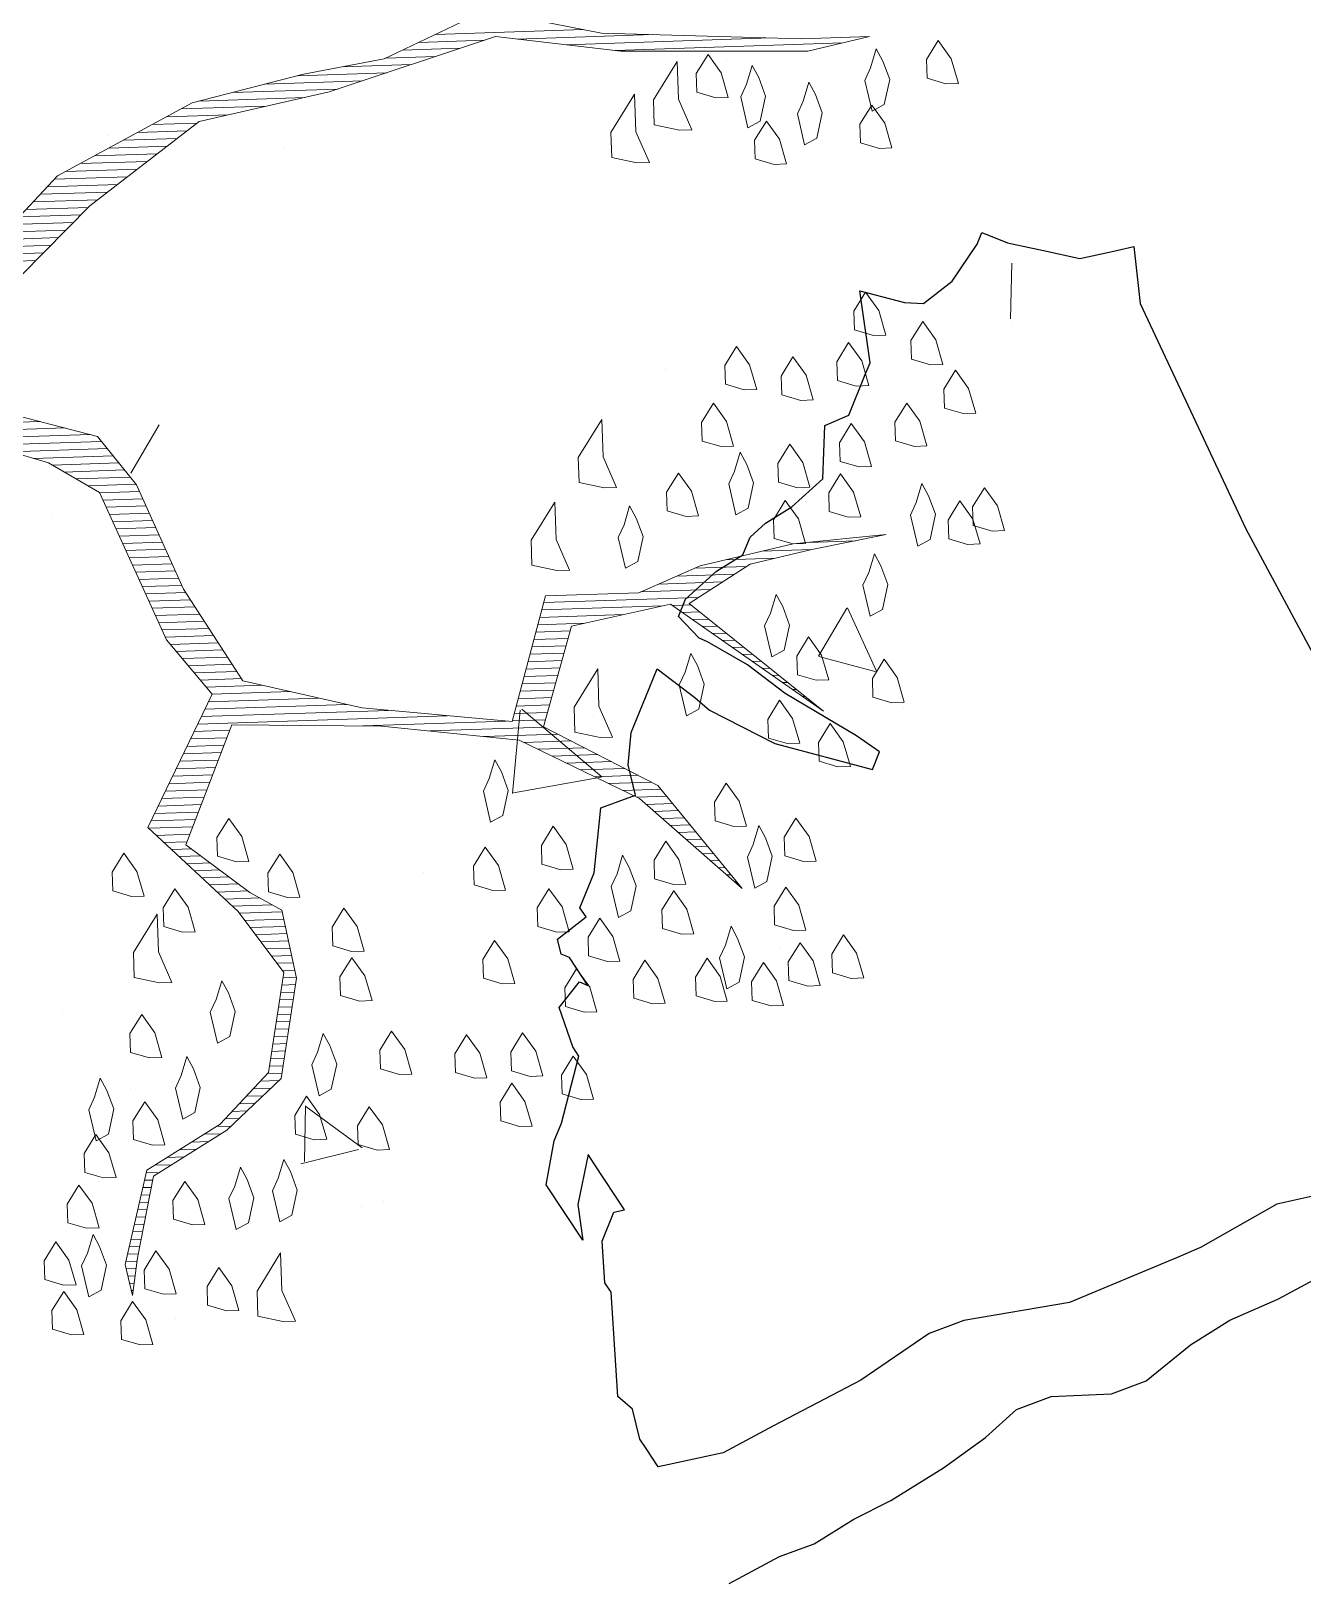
# Model space of a CAD drawing. Header units: millimetres. Extents: x 111 to 1506, y 14 to 566.
# Drawn here: x 241.748 to 242.956, y 190.313 to 191.787 of the extents above; entities that cross this region are included whole.
import ezdxf

# ---------------------------------------------------------------- set-up
doc = ezdxf.new("R2010")
doc.units = ezdxf.units.MM
doc.layers.add('ARBOLES', color=78, linetype='Continuous', lineweight=5)
doc.layers.add('G', color=254, linetype='Continuous', lineweight=5)
doc.layers.add('fer', color=8, linetype='Continuous')

# ---------------------------------------------------------------- blocks, each defined once
blk = doc.blocks.new('*X16')
at = {"color": 0}
for p, q in [((18.4896, 16.95), (18.6918, 16.95)), ((18.4439, 16.93), (18.523, 16.93)), ((18.4668, 16.94), (18.5567, 16.94)), ((18.6009, 16.94), (18.7864, 16.94)), ((18.6675, 16.93), (18.9464, 16.93)), ((18.3608, 16.91), (18.4555, 16.91)), ((18.4211, 16.92), (18.4892, 16.92)), ((18.7342, 16.92), (19.0449, 16.92)), ((18.2545, 16.89), (18.388, 16.89)), ((18.2995, 16.9), (18.4217, 16.9)), ((18.1645, 16.87), (18.3086, 16.87)), ((18.2095, 16.88), (18.3542, 16.88)), ((18.1192, 16.85), (18.2036, 16.85)), ((18.1392, 16.86), (18.2561, 16.86)), ((18.0792, 16.83), (18.1463, 16.83)), ((18.0992, 16.84), (18.1601, 16.84)), ((18.0392, 16.81), (18.1186, 16.81)), ((18.0592, 16.82), (18.1324, 16.82)), ((17.9792, 16.78), (18.0771, 16.78)), ((17.9992, 16.79), (18.0909, 16.79)), ((18.0192, 16.8), (18.1047, 16.8)), ((17.9535, 16.76), (18.0494, 16.76)), ((17.9635, 16.77), (18.0632, 16.77)), ((17.9335, 16.74), (18.0217, 16.74)), ((17.9435, 16.75), (18.0355, 16.75)), ((17.9135, 16.72), (17.9979, 16.72)), ((17.9235, 16.73), (18.0084, 16.73)), ((17.8935, 16.7), (17.9768, 16.7)), ((17.9035, 16.71), (17.9873, 16.71)), ((17.8735, 16.68), (17.9556, 16.68)), ((17.8835, 16.69), (17.9662, 16.69)), ((17.8535, 16.66), (17.9345, 16.66)), ((17.8635, 16.67), (17.9451, 16.67)), ((17.6839, 16.44), (17.9326, 16.44)), ((17.6822, 16.43), (17.9666, 16.43)), ((17.8145, 16.42), (18.0006, 16.42)), ((17.8617, 16.41), (18.0157, 16.41)), ((17.8916, 16.4), (18.0232, 16.4)), ((17.9216, 16.39), (18.0307, 16.39)), ((17.9473, 16.38), (18.0382, 16.38)), ((17.9633, 16.37), (18.0457, 16.37)), ((17.9793, 16.36), (18.0532, 16.36)), ((17.9953, 16.35), (18.0607, 16.35)), ((18.0106, 16.34), (18.0651, 16.34)), ((18.0147, 16.33), (18.0692, 16.33)), ((18.0189, 16.32), (18.0733, 16.32)), ((18.0231, 16.31), (18.0774, 16.31)), ((18.0272, 16.3), (18.0816, 16.3)), ((18.0314, 16.29), (18.0857, 16.29)), ((18.0356, 16.28), (18.0898, 16.28)), ((18.0397, 16.27), (18.0939, 16.27)), ((18.0439, 16.26), (18.098, 16.26)), ((18.0481, 16.25), (18.1021, 16.25)), ((18.0522, 16.24), (18.1063, 16.24)), ((18.0564, 16.23), (18.1104, 16.23)), ((18.9115, 16.23), (18.9795, 16.23)), ((18.9759, 16.24), (19.0395, 16.24)), ((18.0606, 16.22), (18.1145, 16.22)), ((18.0647, 16.21), (18.1186, 16.21)), ((18.8191, 16.21), (18.8896, 16.21)), ((18.8615, 16.22), (18.9295, 16.22)), ((18.0689, 16.2), (18.1236, 16.2)), ((18.0731, 16.19), (18.1296, 16.19)), ((18.7691, 16.19), (18.8563, 16.19)), ((18.7941, 16.2), (18.873, 16.2)), ((18.0772, 16.18), (18.1356, 16.18)), ((18.0814, 16.17), (18.1416, 16.17)), ((18.6114, 16.17), (18.823, 16.17)), ((18.7441, 16.18), (18.8396, 16.18)), ((18.0856, 16.16), (18.1476, 16.16)), ((18.0897, 16.15), (18.1536, 16.15)), ((18.6054, 16.15), (18.7201, 16.15)), ((18.6084, 16.16), (18.7734, 16.16)), ((18.7869, 16.16), (18.812, 16.16)), ((18.8002, 16.15), (18.8237, 16.15)), ((18.0939, 16.14), (18.1596, 16.14)), ((18.1004, 16.13), (18.1656, 16.13)), ((18.5994, 16.13), (18.6461, 16.13)), ((18.6024, 16.14), (18.6667, 16.14)), ((18.8135, 16.14), (18.8354, 16.14)), ((18.8269, 16.13), (18.847, 16.13)), ((18.1082, 16.12), (18.1716, 16.12)), ((18.116, 16.11), (18.1776, 16.11)), ((18.5934, 16.11), (18.6398, 16.11)), ((18.5964, 16.12), (18.6429, 16.12)), ((18.8402, 16.12), (18.8587, 16.12)), ((18.8535, 16.11), (18.8704, 16.11)), ((18.1237, 16.1), (18.1836, 16.1)), ((18.1315, 16.09), (18.1896, 16.09)), ((18.1393, 16.08), (18.1956, 16.08)), ((18.5844, 16.08), (18.6304, 16.08)), ((18.5874, 16.09), (18.6336, 16.09)), ((18.5904, 16.1), (18.6367, 16.1)), ((18.8669, 16.1), (18.882, 16.1)), ((18.8802, 16.09), (18.8937, 16.09)), ((18.8935, 16.08), (18.9054, 16.08)), ((18.1471, 16.07), (18.2239, 16.07)), ((18.1549, 16.06), (18.2619, 16.06)), ((18.5784, 16.06), (18.6242, 16.06)), ((18.5814, 16.07), (18.6273, 16.07)), ((18.9069, 16.07), (18.917, 16.07)), ((18.9202, 16.06), (18.9287, 16.06)), ((18.1444, 16.04), (18.3379, 16.04)), ((18.1497, 16.05), (18.2999, 16.05)), ((18.5724, 16.04), (18.6179, 16.04)), ((18.5754, 16.05), (18.6211, 16.05)), ((18.9335, 16.05), (18.9404, 16.05)), ((18.9469, 16.04), (18.952, 16.04)), ((18.1339, 16.02), (18.4746, 16.02)), ((18.1392, 16.03), (18.3946, 16.03)), ((18.5664, 16.02), (18.6117, 16.02)), ((18.5694, 16.03), (18.6148, 16.03)), ((18.9602, 16.03), (18.9637, 16.03)), ((18.9735, 16.02), (18.9754, 16.02)), ((18.1235, 16), (18.173, 16)), ((18.1287, 16.01), (18.1773, 16.01)), ((18.3591, 16.01), (18.5546, 16.01)), ((18.4501, 16), (18.6064, 16)), ((18.5634, 16.01), (18.6086, 16.01)), ((18.9869, 16.01), (18.987, 16.01)), ((18.113, 15.98), (18.1646, 15.98)), ((18.1182, 15.99), (18.1688, 15.99)), ((18.5234, 15.99), (18.6244, 15.99)), ((18.5781, 15.98), (18.6424, 15.98)), ((18.1025, 15.96), (18.1562, 15.96)), ((18.1077, 15.97), (18.1604, 15.97)), ((18.5971, 15.97), (18.6604, 15.97)), ((18.6161, 15.96), (18.6784, 15.96)), ((18.092, 15.94), (18.1478, 15.94)), ((18.0973, 15.95), (18.152, 15.95)), ((18.6351, 15.95), (18.6964, 15.95)), ((18.6541, 15.94), (18.7144, 15.94)), ((18.0816, 15.92), (18.1394, 15.92)), ((18.0868, 15.93), (18.1436, 15.93)), ((18.6731, 15.93), (18.7324, 15.93)), ((18.6921, 15.92), (18.7504, 15.92)), ((18.0658, 15.89), (18.1267, 15.89)), ((18.0711, 15.9), (18.1309, 15.9)), ((18.0763, 15.91), (18.1351, 15.91)), ((18.7111, 15.91), (18.7628, 15.91)), ((18.7301, 15.9), (18.7704, 15.9)), ((18.7421, 15.89), (18.7781, 15.89)), ((18.0627, 15.88), (18.1225, 15.88)), ((18.0727, 15.87), (18.1183, 15.87)), ((18.7528, 15.88), (18.7857, 15.88)), ((18.7634, 15.87), (18.7934, 15.87)), ((18.0827, 15.86), (18.1141, 15.86)), ((18.0927, 15.85), (18.1197, 15.85)), ((18.7741, 15.86), (18.801, 15.86)), ((18.7848, 15.85), (18.8087, 15.85)), ((18.1027, 15.84), (18.1322, 15.84)), ((18.1127, 15.83), (18.1447, 15.83)), ((18.7954, 15.84), (18.8163, 15.84)), ((18.8061, 15.83), (18.824, 15.83)), ((18.1227, 15.82), (18.1572, 15.82)), ((18.1327, 15.81), (18.1697, 15.81)), ((18.8168, 15.82), (18.8316, 15.82)), ((18.8274, 15.81), (18.8393, 15.81)), ((18.1427, 15.8), (18.1822, 15.8)), ((18.1527, 15.79), (18.1947, 15.79)), ((18.8381, 15.8), (18.8469, 15.8)), ((18.8488, 15.79), (18.8545, 15.79)), ((18.1627, 15.78), (18.2105, 15.78)), ((18.1727, 15.77), (18.2271, 15.77)), ((18.8594, 15.78), (18.8622, 15.78)), ((18.182, 15.76), (18.2403, 15.76)), ((18.189, 15.75), (18.2422, 15.75)), ((18.196, 15.74), (18.244, 15.74)), ((18.203, 15.73), (18.2458, 15.73)), ((18.21, 15.72), (18.2476, 15.72)), ((18.217, 15.71), (18.2494, 15.71)), ((18.224, 15.7), (18.2512, 15.7)), ((18.231, 15.69), (18.2531, 15.69)), ((18.238, 15.68), (18.2549, 15.68)), ((18.2367, 15.66), (18.2553, 15.66)), ((18.2385, 15.67), (18.2567, 15.67)), ((18.2329, 15.64), (18.2515, 15.64)), ((18.2348, 15.65), (18.2534, 15.65)), ((18.2292, 15.62), (18.2478, 15.62)), ((18.231, 15.63), (18.2497, 15.63)), ((18.2254, 15.6), (18.244, 15.6)), ((18.2273, 15.61), (18.2459, 15.61)), ((18.2217, 15.58), (18.2403, 15.58)), ((18.2235, 15.59), (18.2422, 15.59)), ((18.2179, 15.56), (18.2365, 15.56)), ((18.2198, 15.57), (18.2384, 15.57)), ((18.2032, 15.53), (18.2284, 15.53)), ((18.2132, 15.54), (18.2328, 15.54)), ((18.216, 15.55), (18.2347, 15.55)), ((18.1832, 15.51), (18.2059, 15.51)), ((18.1932, 15.52), (18.2171, 15.52)), ((18.1632, 15.49), (18.1834, 15.49)), ((18.1732, 15.5), (18.1946, 15.5)), ((18.1409, 15.47), (18.1609, 15.47)), ((18.1532, 15.48), (18.1721, 15.48)), ((18.1066, 15.45), (18.1297, 15.45)), ((18.1238, 15.46), (18.1468, 15.46)), ((18.0723, 15.43), (18.0954, 15.43)), ((18.0895, 15.44), (18.1126, 15.44)), ((18.0433, 15.41), (18.0611, 15.41)), ((18.0552, 15.42), (18.0783, 15.42)), ((18.038, 15.39), (18.0493, 15.39)), ((18.0407, 15.4), (18.0516, 15.4)), ((18.03, 15.36), (18.0424, 15.36)), ((18.0327, 15.37), (18.0447, 15.37)), ((18.0353, 15.38), (18.047, 15.38)), ((18.0247, 15.34), (18.0378, 15.34)), ((18.0273, 15.35), (18.0401, 15.35)), ((18.0193, 15.32), (18.0332, 15.32)), ((18.022, 15.33), (18.0355, 15.33)), ((18.014, 15.3), (18.0286, 15.3)), ((18.0167, 15.31), (18.0309, 15.31)), ((18.0113, 15.29), (18.0265, 15.29)), ((18.0115, 15.28), (18.0249, 15.28)), ((18.0135, 15.27), (18.0232, 15.27)), ((18.0155, 15.26), (18.0215, 15.26)), ((18.0175, 15.25), (18.0199, 15.25))]:
    blk.add_line(p, q, dxfattribs=at)
blk = doc.blocks.new('E1E')
at = {"layer": 'ARBOLES', "ltscale": 0.2}
for p, q in [((94.9941, 59.1844), (94.9941, 59.1844)), ((95.1485, 59.1133), (95.1485, 59.1133)), ((94.8455, 58.9854), (94.8455, 58.9854)), ((94.8241, 58.9714), (94.8241, 58.9714)), ((94.928, 58.9668), (94.8733, 58.9268)), ((94.948, 58.9033), (94.9254, 58.9629)), ((95.1411, 58.9598), (95.1411, 58.9598)), ((94.9473, 58.9039), (94.8701, 58.9236)), ((95.2463, 58.9074), (95.2463, 58.9074)), ((94.6676, 58.8635), (94.6676, 58.8635)), ((94.9236, 58.6057), (94.9236, 58.6057)), ((94.5138, 58.5333), (94.5138, 58.5333)), ((95.1355, 58.5085), (95.1355, 58.5085)), ((94.8624, 58.4826), (94.7765, 58.4282)), ((94.8909, 58.3921), (94.8631, 58.4837)), ((95.013, 58.4632), (95.013, 58.4632)), ((95.2104, 58.4729), (95.2104, 58.4729)), ((94.6865, 58.4581), (94.6865, 58.4581)), ((94.8895, 58.3905), (94.7758, 58.4277)), ((95.4709, 58.3857), (95.4709, 58.3857)), ((94.811, 58.3666), (94.811, 58.3666)), ((94.8922, 58.3418), (94.8922, 58.3418)), ((95.3957, 58.2452), (95.4049, 58.3083)), ((94.4865, 58.2246), (94.4865, 58.2246)), ((94.5882, 58.1432), (94.5302, 58.1979)), ((94.5977, 58.207), (94.5304, 58.1986)), ((94.5888, 58.1437), (94.598, 58.2068)), ((94.7363, 58.1935), (94.7363, 58.1935)), ((94.5867, 58.1273), (94.5867, 58.1273)), ((94.8833, 57.9689), (94.8833, 57.9689)), ((95.5753, 57.9605), (95.5753, 57.9605)), ((95.3825, 57.8989), (95.3825, 57.8989)), ((95.1169, 57.82), (95.1169, 57.82)), ((94.5376, 57.7708), (94.5376, 57.7708)), ((94.7808, 57.7703), (94.7808, 57.7703)), ((94.5622, 57.7074), (94.5397, 57.767)), ((94.9516, 57.6149), (94.9516, 57.6149))]:
    blk.add_line(p, q, dxfattribs=at)
for points in [[(95.5861, 58.3417), (95.4965, 58.333), (95.43, 58.3423), (95.2954, 58.4695), (95.2238, 58.5077), (95.2346, 58.6762), (95.103, 58.7267), (95.0285, 58.7715), (95.0017, 58.8842), (95.0305, 58.9594), (95.0883, 59.0397), (95.0709, 59.1488), (95.0499, 59.1785), (95.0608, 59.1365), (95.0789, 59.0433), (95.0211, 58.963), (94.9858, 58.8849), (95.0126, 58.7722), (95.0574, 58.7064), (95.0987, 58.7014), (95.1869, 58.6783), (95.1899, 58.5316), (95.0309, 58.4686), (94.8791, 58.4244), (94.7266, 58.4344), (94.579, 58.4856), (94.7128, 58.4127), (94.8589, 58.3998), (94.8727, 58.2812), (94.7773, 58.2154), (94.5691, 58.2629), (94.7578, 58.2067), (94.7101, 58.1387), (94.6509, 58.0967), (94.5786, 58.049), (94.6733, 58.0989), (94.7622, 58.1619), (94.8156, 58.2168), (94.9132, 58.2603), (94.8943, 58.4077), (95.0591, 58.4577), (95.1971, 58.4802), (95.2991, 58.4087), (95.3939, 58.3185), (95.4561, 58.2838), (95.5811, 58.3005)], [(95.6347, 58.2152), (95.5632, 58.0431), (95.4838, 57.9065), (95.3588, 57.8196), (95.2064, 57.6894), (95.0676, 57.651), (94.8696, 57.5706), (94.8103, 57.5286), (94.8819, 57.5605), (95.0958, 57.6402), (95.189, 57.6583)], [(95.231, 57.6692), (95.3147, 57.761), (95.3935, 57.8117), (95.499, 57.8898), (95.6102, 58.0251), (95.6715, 58.1849)]]:
    blk.add_lwpolyline(points, dxfattribs=at)
for points in [[(95.0975, 59.2464), (95.1199, 59.2486), (95.1286, 59.2291), (95.1243, 59.2038), (95.1026, 59.2175), (95.0845, 59.2407)], [(95.0202, 59.2276), (95.0426, 59.2298), (95.0513, 59.2103), (95.047, 59.185), (95.0253, 59.1987), (95.0072, 59.2218)], [(95.1157, 59.1532), (95.1164, 59.1691), (95.0954, 59.1987), (95.0853, 59.1864), (95.0904, 59.1575), (95.1056, 59.1409), (95.1179, 59.1308)], [(95.1272, 59.1973), (95.1496, 59.1995), (95.1583, 59.18), (95.154, 59.1547), (95.1323, 59.1684), (95.1142, 59.1915)], [(94.9436, 59.1545), (94.966, 59.1567), (94.9747, 59.1372), (94.9704, 59.1119), (94.9487, 59.1256), (94.9306, 59.1487)], [(95.0174, 59.164), (95.0398, 59.1662), (95.0485, 59.1467), (95.0441, 59.1213), (95.0224, 59.1351), (95.0044, 59.1582)], [(94.8793, 59.1415), (94.9082, 59.1466), (94.9198, 59.1205), (94.9112, 59.0699), (94.8938, 59.109), (94.8663, 59.1357)], [(95.1273, 59.1272), (95.1497, 59.1294), (95.1584, 59.1099), (95.154, 59.0846), (95.1323, 59.0983), (95.1143, 59.1214)], [(94.9885, 59.0187), (94.9893, 59.0346), (94.9683, 59.0642), (94.9582, 59.0519), (94.9632, 59.023), (94.9784, 59.0064), (94.9907, 58.9963)], [(95.0167, 59.078), (95.0391, 59.0801), (95.0478, 59.0606), (95.0435, 59.0353), (95.0218, 59.049), (95.0037, 59.0722)], [(95.1309, 59.0665), (95.1533, 59.0687), (95.162, 59.0491), (95.1577, 59.0238), (95.136, 59.0376), (95.1179, 59.0607)], [(94.9459, 58.9919), (94.9466, 59.0078), (94.9256, 59.0374), (94.9155, 59.0251), (94.9206, 58.9962), (94.9358, 58.9796), (94.9481, 58.9695)], [(95.1751, 58.9848), (95.1758, 59.0007), (95.1548, 59.0303), (95.1447, 59.018), (95.1498, 58.9891), (95.165, 58.9725), (95.1773, 58.9624)], [(95.0934, 59.0108), (95.1158, 59.013), (95.1245, 58.9935), (95.1201, 58.9681), (95.0985, 58.9819), (95.0804, 59.005)], [(95.0927, 58.9248), (95.0934, 58.9407), (95.0724, 58.9703), (95.0623, 58.958), (95.0674, 58.9291), (95.0826, 58.9125), (95.0949, 58.9023)], [(94.8534, 58.9195), (94.8758, 58.9217), (94.8845, 58.9022), (94.8802, 58.8769), (94.8585, 58.8906), (94.8404, 58.9137)], [(94.9243, 58.9355), (94.9467, 58.9377), (94.9554, 58.9182), (94.951, 58.8928), (94.9294, 58.9066), (94.9113, 58.9297)], [(95.1339, 58.9197), (95.1563, 58.9219), (95.165, 58.9024), (95.1607, 58.8771), (95.139, 58.8908), (95.1209, 58.9139)], [(94.9583, 58.8415), (94.959, 58.8574), (94.938, 58.8871), (94.9279, 58.8748), (94.933, 58.8458), (94.9482, 58.8292), (94.9605, 58.8191)], [(95.0884, 58.8293), (95.0892, 58.8452), (95.0682, 58.8749), (95.0581, 58.8626), (95.0631, 58.8336), (95.0783, 58.817), (95.0906, 58.8069)], [(94.7125, 58.8334), (94.7349, 58.8356), (94.7436, 58.8161), (94.7393, 58.7908), (94.7176, 58.8045), (94.6995, 58.8276)], [(95.1557, 58.8359), (95.1846, 58.841), (95.1962, 58.8149), (95.1875, 58.7643), (95.1701, 58.8034), (95.1427, 58.8301)], [(94.8622, 58.8299), (94.8846, 58.8321), (94.8933, 58.8126), (94.889, 58.7873), (94.8673, 58.801), (94.8492, 58.8241)], [(94.7812, 58.8016), (94.8036, 58.8038), (94.8123, 58.7843), (94.808, 58.759), (94.7863, 58.7727), (94.7682, 58.7959)], [(94.6591, 58.7784), (94.6815, 58.7806), (94.6902, 58.7611), (94.6859, 58.7358), (94.6642, 58.7495), (94.6461, 58.7726)], [(94.7227, 58.7756), (94.7451, 58.7778), (94.7538, 58.7583), (94.7495, 58.7329), (94.7278, 58.7467), (94.7097, 58.7698)], [(94.936, 58.7692), (94.9584, 58.7714), (94.9671, 58.7519), (94.9627, 58.7266), (94.941, 58.7403), (94.9229, 58.7634)], [(95.1528, 58.7723), (95.1752, 58.7744), (95.1839, 58.7549), (95.1796, 58.7296), (95.1579, 58.7434), (95.1398, 58.7665)], [(95.2222, 58.7564), (95.2446, 58.7586), (95.2533, 58.7391), (95.249, 58.7138), (95.2273, 58.7275), (95.2092, 58.7506)], [(94.9656, 58.7201), (94.988, 58.7223), (94.9967, 58.7028), (94.9924, 58.6775), (94.9707, 58.6912), (94.9526, 58.7143)], [(94.7922, 58.6896), (94.8146, 58.6918), (94.8233, 58.6723), (94.8189, 58.647), (94.7972, 58.6607), (94.7791, 58.6838)], [(95.0567, 58.6905), (95.0791, 58.6927), (95.0878, 58.6732), (95.0835, 58.6479), (95.0618, 58.6616), (95.0437, 58.6847)], [(94.6931, 58.6845), (94.7155, 58.6867), (94.7242, 58.6671), (94.7199, 58.6418), (94.6982, 58.6556), (94.6801, 58.6787)], [(95.1261, 58.6747), (95.1485, 58.6768), (95.1572, 58.6573), (95.1529, 58.632), (95.1312, 58.6457), (95.1131, 58.6689)], [(94.6245, 58.6461), (94.6469, 58.6483), (94.6556, 58.6288), (94.6513, 58.6035), (94.6296, 58.6172), (94.6115, 58.6403)], [(94.6903, 58.6209), (94.7127, 58.623), (94.7214, 58.6035), (94.7171, 58.5782), (94.6954, 58.5919), (94.6773, 58.6151)], [(94.5594, 58.6172), (94.5818, 58.6193), (94.5905, 58.5998), (94.5862, 58.5745), (94.5645, 58.5882), (94.5464, 58.6114)], [(94.7568, 58.6115), (94.7792, 58.6137), (94.7879, 58.5942), (94.7836, 58.5689), (94.7619, 58.5826), (94.7438, 58.6057)], [(94.498, 58.5976), (94.5204, 58.5998), (94.5291, 58.5803), (94.5248, 58.555), (94.5031, 58.5687), (94.485, 58.5918)], [(94.5725, 58.5528), (94.5732, 58.5687), (94.5522, 58.5984), (94.5421, 58.5861), (94.5472, 58.5571), (94.5624, 58.5405), (94.5747, 58.5304)], [(94.8421, 58.5949), (94.8645, 58.5971), (94.8732, 58.5776), (94.8689, 58.5523), (94.8472, 58.566), (94.8291, 58.5891)], [(94.7178, 58.524), (94.7185, 58.5399), (94.6975, 58.5695), (94.6874, 58.5572), (94.6925, 58.5283), (94.7077, 58.5117), (94.72, 58.5016)], [(94.4677, 58.5607), (94.4901, 58.5629), (94.4988, 58.5434), (94.4944, 58.5181), (94.4728, 58.5318), (94.4547, 58.5549)], [(94.6238, 58.5601), (94.6462, 58.5623), (94.6549, 58.5428), (94.6506, 58.5175), (94.6289, 58.5312), (94.6108, 58.5543)], [(94.425, 58.5339), (94.4474, 58.5361), (94.4561, 58.5166), (94.4518, 58.4913), (94.4301, 58.505), (94.412, 58.5281)], [(94.7792, 58.5436), (94.8017, 58.5458), (94.8103, 58.5262), (94.806, 58.5009), (94.7843, 58.5147), (94.7662, 58.5378)], [(94.8942, 58.4779), (94.8949, 58.4938), (94.874, 58.5234), (94.8638, 58.5111), (94.8689, 58.4822), (94.8841, 58.4656), (94.8964, 58.4555)], [(94.5067, 58.508), (94.5292, 58.5101), (94.5378, 58.4906), (94.5335, 58.4653), (94.5118, 58.479), (94.4937, 58.5022)], [(94.6535, 58.511), (94.6759, 58.5131), (94.6846, 58.4936), (94.6803, 58.4683), (94.6586, 58.482), (94.6405, 58.5052)], [(94.5863, 58.4343), (94.587, 58.4502), (94.566, 58.4798), (94.5559, 58.4675), (94.561, 58.4386), (94.5762, 58.422), (94.5885, 58.4119)], [(94.5256, 58.4306), (94.548, 58.4328), (94.5567, 58.4133), (94.5524, 58.388), (94.5307, 58.4017), (94.5126, 58.4248)], [(94.6145, 58.4235), (94.6369, 58.4256), (94.6456, 58.4061), (94.6413, 58.3808), (94.6196, 58.3945), (94.6015, 58.4177)], [(94.7945, 58.3867), (94.8235, 58.3918), (94.835, 58.3658), (94.8264, 58.3152), (94.809, 58.3542), (94.7815, 58.3809)], [(94.7324, 58.2811), (94.7332, 58.297), (94.7122, 58.3267), (94.7021, 58.3144), (94.7071, 58.2854), (94.7223, 58.2688), (94.7346, 58.2587)], [(94.53, 58.3157), (94.5524, 58.3179), (94.5611, 58.2984), (94.5568, 58.2731), (94.5351, 58.2868), (94.517, 58.3099)], [(94.5936, 58.3128), (94.616, 58.315), (94.6247, 58.2955), (94.6204, 58.2702), (94.5987, 58.2839), (94.5806, 58.307)], [(94.5901, 58.2333), (94.6125, 58.2355), (94.6212, 58.216), (94.6168, 58.1907), (94.5952, 58.2044), (94.5771, 58.2275)], [(94.9118, 58.2285), (94.9407, 58.2336), (94.9523, 58.2075), (94.9436, 58.1569), (94.9262, 58.196), (94.8988, 58.2227)], [(94.5004, 58.2246), (94.5228, 58.2268), (94.5315, 58.2072), (94.5272, 58.1819), (94.5055, 58.1957), (94.4874, 58.2188)], [(94.6675, 58.182), (94.6682, 58.1979), (94.6472, 58.2276), (94.6371, 58.2153), (94.6422, 58.1864), (94.6573, 58.1697), (94.6696, 58.1596)], [(94.8605, 58.1511), (94.8612, 58.167), (94.8402, 58.1966), (94.8301, 58.1843), (94.8352, 58.1554), (94.8504, 58.1388), (94.8627, 58.1287)], [(94.5808, 58.0967), (94.5815, 58.1126), (94.5605, 58.1422), (94.5504, 58.1299), (94.5555, 58.101), (94.5707, 58.0844), (94.583, 58.0743)], [(94.8974, 58.1208), (94.9263, 58.1258), (94.9379, 58.0998), (94.9292, 58.0492), (94.9119, 58.0882), (94.8844, 58.115)], [(94.7983, 58.1156), (94.8208, 58.1178), (94.8294, 58.0983), (94.8251, 58.073), (94.8034, 58.0867), (94.7853, 58.1098)], [(94.6733, 58.0989), (94.6957, 58.1011), (94.7044, 58.0816), (94.7001, 58.0563), (94.6784, 58.07), (94.6603, 58.0931)], [(94.7666, 58.0469), (94.7673, 58.0628), (94.7463, 58.0925), (94.7362, 58.0802), (94.7413, 58.0512), (94.7565, 58.0346), (94.7688, 58.0245)], [(94.5606, 58.002), (94.5613, 58.0179), (94.5403, 58.0475), (94.5302, 58.0352), (94.5353, 58.0063), (94.5505, 57.9897), (94.5628, 57.9796)], [(94.6263, 58.0468), (94.6488, 58.049), (94.6574, 58.0295), (94.6531, 58.0042), (94.6314, 58.0179), (94.6133, 58.041)], [(94.6929, 58.0375), (94.7153, 58.0397), (94.724, 58.0202), (94.7196, 57.9948), (94.6979, 58.0086), (94.6799, 58.0317)], [(94.4883, 58.0243), (94.5107, 58.0265), (94.5194, 58.007), (94.5151, 57.9817), (94.4934, 57.9954), (94.4753, 58.0185)], [(94.7912, 58.0267), (94.8136, 58.0289), (94.8223, 58.0094), (94.818, 57.9841), (94.7963, 57.9978), (94.7782, 58.0209)], [(94.4681, 57.9997), (94.4905, 58.0019), (94.4992, 57.9824), (94.4948, 57.9571), (94.4732, 57.9708), (94.4551, 57.9939)], [(94.6365, 57.989), (94.6589, 57.9912), (94.6676, 57.9717), (94.6633, 57.9464), (94.6416, 57.9601), (94.6235, 57.9832)], [(94.7912, 57.9566), (94.8136, 57.9588), (94.8223, 57.9393), (94.818, 57.914), (94.7963, 57.9277), (94.7782, 57.9508)], [(94.5867, 57.9434), (94.6091, 57.9456), (94.6178, 57.9261), (94.6134, 57.9008), (94.5917, 57.9145), (94.5737, 57.9376)], [(94.7269, 57.9435), (94.7493, 57.9457), (94.758, 57.9262), (94.7537, 57.9009), (94.732, 57.9146), (94.7139, 57.9377)], [(94.6742, 57.9045), (94.6966, 57.9066), (94.7053, 57.8871), (94.7009, 57.8618), (94.6792, 57.8755), (94.6612, 57.8987)], [(94.5491, 57.8877), (94.5715, 57.8899), (94.5802, 57.8704), (94.5759, 57.8451), (94.5542, 57.8588), (94.5361, 57.8819)], [(94.6048, 57.8502), (94.6272, 57.8524), (94.6359, 57.8329), (94.6316, 57.8076), (94.6099, 57.8213), (94.5918, 57.8444)], [(94.6778, 57.8437), (94.7002, 57.8459), (94.7089, 57.8264), (94.7046, 57.8011), (94.6829, 57.8148), (94.6648, 57.8379)], [(95.0025, 57.7623), (95.0314, 57.7674), (95.0429, 57.7413), (95.0343, 57.6907), (95.0169, 57.7298), (94.9894, 57.7565)], [(94.8565, 57.7051), (94.8789, 57.7072), (94.8876, 57.6877), (94.8832, 57.6624), (94.8616, 57.6761), (94.8435, 57.6993)], [(94.9714, 57.7095), (95.0003, 57.7146), (95.0119, 57.6885), (95.0033, 57.6379), (94.9859, 57.677), (94.9584, 57.7037)], [(94.8529, 57.6255), (94.8536, 57.6414), (94.8326, 57.6711), (94.8225, 57.6588), (94.8276, 57.6299), (94.8428, 57.6132), (94.8551, 57.6031)], [(94.9201, 57.6321), (94.9208, 57.648), (94.8999, 57.6776), (94.8898, 57.6653), (94.8948, 57.6364), (94.91, 57.6198), (94.9223, 57.6097)], [(94.7517, 57.6428), (94.7741, 57.645), (94.7828, 57.6255), (94.7785, 57.6002), (94.7568, 57.6139), (94.7387, 57.637)], [(94.9469, 57.6596), (94.9693, 57.6618), (94.978, 57.6423), (94.9736, 57.6169), (94.9519, 57.6307), (94.9339, 57.6538)], [(94.7959, 57.5612), (94.7966, 57.5771), (94.7756, 57.6067), (94.7655, 57.5944), (94.7705, 57.5655), (94.7857, 57.5489), (94.798, 57.5388)], [(94.7091, 57.5459), (94.7315, 57.5481), (94.7402, 57.5286), (94.7359, 57.5033), (94.7142, 57.517), (94.6961, 57.5401)]]:
    blk.add_lwpolyline(points, close=True, dxfattribs=at)
at = {"layer": 'ARBOLES', "ltscale": 0.2, "xscale": 0.8372139817761642, "yscale": 0.8372139817761642, "zscale": 0.8372139817761642, "rotation": 204.0028523145856}
blk.add_blockref('*X16', (103.6395, 76.9735), dxfattribs=at)
blk = doc.blocks.new('tr')
at = {"layer": 'fer', "color": 97}
for p, q in [((1378.3839, 205.4175), (1378.6934, 205.7902)), ((1378.3839, 205.4175), (1378.6934, 205.7902)), ((1379.0505, 205.7208), (1379.0088, 205.7555)), ((1379.0505, 205.7208), (1379.0088, 205.7555)), ((1378.9314, 205.7382), (1378.9671, 205.6862)), ((1378.9314, 205.7382), (1378.9671, 205.6862)), ((1379.0862, 205.6862), (1379.0505, 205.7208)), ((1379.0862, 205.6862), (1379.0505, 205.7208)), ((1378.9671, 205.6862), (1379.0326, 205.6342)), ((1378.9671, 205.6862), (1379.0326, 205.6342)), ((1379.1219, 205.6602), (1379.0862, 205.6862)), ((1379.1219, 205.6602), (1379.0862, 205.6862)), ((1379.1695, 205.6342), (1379.1219, 205.6602)), ((1379.1695, 205.6342), (1379.1219, 205.6602)), ((1379.0326, 205.6342), (1379.0505, 205.6169)), ((1379.0326, 205.6342), (1379.0505, 205.6169)), ((1379.1933, 205.6082), (1379.1695, 205.6342)), ((1379.1933, 205.6082), (1379.1695, 205.6342)), ((1379.0505, 205.6169), (1379.1278, 205.5389)), ((1379.0505, 205.6169), (1379.1278, 205.5389)), ((1379.2171, 205.5562), (1379.1933, 205.6082)), ((1379.2171, 205.5562), (1379.1933, 205.6082)), ((1379.2409, 205.5302), (1379.2171, 205.5562)), ((1379.2409, 205.5302), (1379.2171, 205.5562)), ((1379.1278, 205.5389), (1379.1814, 205.4522)), ((1379.1278, 205.5389), (1379.1814, 205.4522)), ((1379.2766, 205.5129), (1379.2409, 205.5302)), ((1379.2766, 205.5129), (1379.2409, 205.5302)), ((1379.3182, 205.4869), (1379.2766, 205.5129)), ((1379.3182, 205.4869), (1379.2766, 205.5129)), ((1379.3659, 205.4522), (1379.3182, 205.4869)), ((1379.3659, 205.4522), (1379.3182, 205.4869)), ((1379.1814, 205.4522), (1379.2052, 205.4262)), ((1379.1814, 205.4522), (1379.2052, 205.4262)), ((1379.3956, 205.4262), (1379.3659, 205.4522)), ((1379.3956, 205.4262), (1379.3659, 205.4522)), ((1378.2232, 205.2442), (1378.3839, 205.4175)), ((1378.2232, 205.2442), (1378.3839, 205.4175)), ((1379.2052, 205.4262), (1379.2706, 205.3829)), ((1379.2052, 205.4262), (1379.2706, 205.3829)), ((1379.4313, 205.4002), (1379.3956, 205.4262)), ((1379.4313, 205.4002), (1379.3956, 205.4262)), ((1379.4551, 205.3742), (1379.4313, 205.4002)), ((1379.4551, 205.3742), (1379.4313, 205.4002)), ((1379.2706, 205.3829), (1379.3421, 205.3222)), ((1379.2706, 205.3829), (1379.3421, 205.3222)), ((1379.4968, 205.3396), (1379.4551, 205.3742)), ((1379.4968, 205.3396), (1379.4551, 205.3742)), ((1379.3421, 205.3222), (1379.3837, 205.2876)), ((1379.3421, 205.3222), (1379.3837, 205.2876)), ((1379.3837, 205.2876), (1379.3956, 205.2702)), ((1379.3837, 205.2876), (1379.3956, 205.2702)), ((1379.3956, 205.2702), (1379.4135, 205.2442)), ((1379.3956, 205.2702), (1379.4135, 205.2442)), ((1378.1756, 205.2182), (1378.2232, 205.2442)), ((1378.1756, 205.2182), (1378.2232, 205.2442)), ((1379.4194, 205.2356), (1379.4075, 205.2182)), ((1379.4194, 205.2356), (1379.4075, 205.2182)), ((1379.4135, 205.2442), (1379.4194, 205.2356)), ((1379.4135, 205.2442), (1379.4135, 205.2442)), ((1379.4135, 205.2442), (1379.4194, 205.2356)), ((1379.4135, 205.2442), (1379.4135, 205.2442)), ((1378.1756, 205.2182), (1378.1756, 205.2182)), ((1378.1756, 205.2182), (1378.1756, 205.2182)), ((1378.1875, 205.2009), (1378.1756, 205.2182)), ((1378.1756, 205.2182), (1378.1756, 205.2182)), ((1378.1756, 205.2182), (1378.1756, 205.2182)), ((1378.1875, 205.2009), (1378.1756, 205.2182)), ((1379.4016, 205.2096), (1379.3778, 205.1922)), ((1379.4016, 205.2096), (1379.3778, 205.1922)), ((1379.4075, 205.2182), (1379.4016, 205.2096)), ((1379.4075, 205.2182), (1379.4016, 205.2096)), ((1378.2054, 205.1749), (1378.1875, 205.2009)), ((1378.2054, 205.1749), (1378.1875, 205.2009)), ((1379.3778, 205.1922), (1379.3718, 205.1749)), ((1379.3778, 205.1922), (1379.3718, 205.1749)), ((1379.3778, 205.1922), (1379.3778, 205.1922)), ((1379.3778, 205.1922), (1379.3778, 205.1922)), ((1379.3778, 205.1922), (1379.3778, 205.1922)), ((1379.3778, 205.1922), (1379.3778, 205.1922)), ((1378.2113, 205.1402), (1378.2054, 205.1749)), ((1378.2113, 205.1402), (1378.2054, 205.1749)), ((1378.7112, 205.1749), (1378.7053, 205.1489)), ((1378.7112, 205.1749), (1378.7053, 205.1489)), ((1378.7291, 205.1749), (1378.7112, 205.1749)), ((1378.7291, 205.1749), (1378.7112, 205.1749)), ((1378.741, 205.0796), (1378.7291, 205.1749)), ((1378.741, 205.0796), (1378.7291, 205.1749)), ((1379.3718, 205.1749), (1379.3182, 205.1489)), ((1379.3718, 205.1749), (1379.3182, 205.1489)), ((1378.7053, 205.1489), (1378.6934, 205.0709)), ((1378.7053, 205.1489), (1378.6934, 205.0709)), ((1379.3182, 205.1489), (1379.2825, 205.1316)), ((1379.3182, 205.1489), (1379.2825, 205.1316)), ((1379.3182, 205.1489), (1379.3182, 205.1489)), ((1379.3182, 205.1489), (1379.3182, 205.1489)), ((1378.2113, 205.1402), (1378.2113, 205.1402)), ((1378.2173, 205.1056), (1378.2113, 205.1402)), ((1378.2113, 205.1402), (1378.2113, 205.1402)), ((1378.2173, 205.1056), (1378.2113, 205.1402)), ((1379.2766, 205.1229), (1379.2409, 205.1056)), ((1379.2766, 205.1229), (1379.2409, 205.1056)), ((1379.2825, 205.1316), (1379.2766, 205.1229)), ((1379.2825, 205.1316), (1379.2766, 205.1229)), ((1378.2173, 205.0796), (1378.2173, 205.1056)), ((1378.2173, 205.0796), (1378.2173, 205.1056)), ((1379.2052, 205.1142), (1379.1754, 205.0709)), ((1379.2052, 205.1142), (1379.1754, 205.0709)), ((1379.2111, 205.1056), (1379.2052, 205.1142)), ((1379.2111, 205.1056), (1379.2052, 205.1142)), ((1379.2409, 205.1056), (1379.2111, 205.1056)), ((1379.2409, 205.1056), (1379.2111, 205.1056)), ((1379.2468, 205.0882), (1379.2111, 205.0363)), ((1379.2468, 205.0882), (1379.2111, 205.0363)), ((1379.2171, 205.0709), (1379.2468, 205.0882)), ((1379.2171, 205.0709), (1379.2468, 205.0882)), ((1378.2292, 205.0796), (1378.2173, 205.0796)), ((1378.2292, 205.0796), (1378.2173, 205.0796)), ((1378.2709, 205.0709), (1378.2292, 205.0796)), ((1378.2709, 205.0709), (1378.2292, 205.0796)), ((1378.735, 205.0103), (1378.741, 205.0796)), ((1378.735, 205.0103), (1378.741, 205.0796)), ((1378.3006, 205.0536), (1378.2709, 205.0709)), ((1378.3006, 205.0536), (1378.2709, 205.0709)), ((1378.6934, 205.0709), (1378.6815, 205.0276)), ((1378.6934, 205.0709), (1378.6815, 205.0276)), ((1379.1695, 205.0622), (1379.2171, 205.0709)), ((1379.1754, 205.0709), (1379.1695, 205.0622)), ((1379.1695, 205.0622), (1379.2171, 205.0709)), ((1379.1754, 205.0709), (1379.1695, 205.0622)), ((1378.3066, 205.0363), (1378.3006, 205.0536)), ((1378.3066, 205.0363), (1378.3006, 205.0536)), ((1378.3125, 204.9929), (1378.3066, 205.0363)), ((1378.3125, 204.9929), (1378.3066, 205.0363)), ((1379.2111, 205.0363), (1379.1695, 205.0276)), ((1379.2111, 205.0363), (1379.1695, 205.0276)), ((1378.372, 205.0276), (1378.3125, 204.9929)), ((1378.372, 205.0276), (1378.3125, 204.9929)), ((1378.3839, 205.0276), (1378.372, 205.0276)), ((1378.3839, 205.0276), (1378.372, 205.0276)), ((1378.4256, 205.0276), (1378.3839, 205.0276)), ((1378.4256, 205.0276), (1378.3839, 205.0276)), ((1378.4434, 205.0103), (1378.4256, 205.0276)), ((1378.4434, 205.0103), (1378.4256, 205.0276)), ((1378.491, 205.0276), (1378.4434, 205.0103)), ((1378.491, 205.0276), (1378.4434, 205.0103)), ((1378.5268, 205.0103), (1378.491, 205.0276)), ((1378.5268, 205.0103), (1378.491, 205.0276)), ((1378.6815, 205.0276), (1378.6755, 204.9843)), ((1378.6815, 205.0276), (1378.6755, 204.9843)), ((1379.0862, 205.0189), (1379.0802, 205.0103)), ((1379.0862, 205.0189), (1379.0802, 205.0103)), ((1379.1516, 205.0276), (1379.0862, 205.0189)), ((1379.1516, 205.0276), (1379.0862, 205.0189)), ((1379.0862, 205.0189), (1379.0862, 205.0189)), ((1379.0862, 205.0189), (1379.0862, 205.0189)), ((1379.1695, 205.0276), (1379.1516, 205.0276)), ((1379.1695, 205.0276), (1379.1516, 205.0276)), ((1378.5506, 204.9929), (1378.5268, 205.0103)), ((1378.5506, 204.9929), (1378.5268, 205.0103)), ((1378.7291, 204.9929), (1378.735, 205.0103)), ((1378.7291, 204.9929), (1378.735, 205.0103)), ((1379.0207, 205.0016), (1379.0028, 204.9756)), ((1379.0207, 205.0016), (1379.0028, 204.9756)), ((1379.0207, 204.9929), (1379.0207, 205.0016)), ((1379.0207, 204.9929), (1379.0207, 205.0016)), ((1379.0802, 205.0103), (1379.0505, 204.9843)), ((1379.0802, 205.0103), (1379.0505, 204.9843)), ((1378.5684, 204.9843), (1378.5506, 204.9929)), ((1378.5684, 204.9843), (1378.5506, 204.9929)), ((1378.5863, 204.9843), (1378.5684, 204.9843)), ((1378.5863, 204.9843), (1378.5684, 204.9843)), ((1378.6101, 204.9669), (1378.5863, 204.9843)), ((1378.6101, 204.9669), (1378.5863, 204.9843)), ((1378.6755, 204.9843), (1378.6755, 204.9756)), ((1378.6755, 204.9843), (1378.6755, 204.9756)), ((1378.7172, 204.9496), (1378.7291, 204.9929)), ((1378.7172, 204.9496), (1378.7291, 204.9929)), ((1379.0505, 204.9843), (1379.0207, 204.9929)), ((1379.0505, 204.9843), (1379.0207, 204.9929)), ((1379.0505, 204.9843), (1379.0505, 204.9843)), ((1379.0505, 204.9843), (1379.0505, 204.9843)), ((1379.0505, 204.9843), (1379.0505, 204.9843)), ((1379.0505, 204.9843), (1379.0505, 204.9843)), ((1378.6755, 204.9756), (1378.6636, 204.9496)), ((1378.6755, 204.9756), (1378.6636, 204.9496)), ((1378.8362, 204.9756), (1378.8124, 204.9583)), ((1378.8362, 204.9756), (1378.8124, 204.9583)), ((1378.86, 204.9496), (1378.8362, 204.9756)), ((1378.86, 204.9496), (1378.8362, 204.9756)), ((1378.9612, 204.9756), (1378.9552, 204.9669)), ((1378.9612, 204.9756), (1378.9552, 204.9669)), ((1378.9909, 204.9583), (1378.9612, 204.9756)), ((1378.9909, 204.9583), (1378.9612, 204.9756)), ((1379.0028, 204.9756), (1379.0028, 204.9669)), ((1379.0028, 204.9756), (1379.0028, 204.9669)), ((1378.6458, 204.9496), (1378.6101, 204.9669)), ((1378.6458, 204.9496), (1378.6101, 204.9669)), ((1378.8124, 204.9583), (1378.7827, 204.9496)), ((1378.8124, 204.9583), (1378.7827, 204.9496)), ((1378.8898, 204.9583), (1378.86, 204.9496)), ((1378.8898, 204.9583), (1378.86, 204.9496)), ((1378.9195, 204.9669), (1378.8898, 204.9583)), ((1378.9195, 204.9669), (1378.8898, 204.9583)), ((1378.9552, 204.9669), (1378.9195, 204.9669)), ((1378.9552, 204.9669), (1378.9195, 204.9669)), ((1379.0028, 204.9669), (1378.9909, 204.9583)), ((1379.0028, 204.9669), (1378.9909, 204.9583)), ((1378.6636, 204.9496), (1378.6458, 204.9496)), ((1378.6636, 204.9496), (1378.6458, 204.9496)), ((1378.7469, 204.9496), (1378.7172, 204.9496)), ((1378.7469, 204.9496), (1378.7172, 204.9496)), ((1378.7827, 204.9496), (1378.7469, 204.9496)), ((1378.7827, 204.9496), (1378.7469, 204.9496))]:
    blk.add_line(p, q, dxfattribs=at)

msp = doc.modelspace()

# ---------------------------------------------------------------- hatches: boundary and pattern name
at = {"layer": 'G', "lineweight": 100, "ltscale": 1000}
h = msp.add_hatch(dxfattribs=at)
h.set_pattern_fill('AR-HBONE', color=256, scale=0.046, angle=-22.08523, style=0)
h.set_pattern_definition([(22.914772, (777.23143, 1670.63463), (0.097837146, 0.241122153), [0.552, -0.184]), (112.914772, (777.40091, 1670.70627), (0.097837146, 0.241122153), [0.552, -0.184])])
edge = h.paths.add_edge_path()
edge.add_line((221.74739, 201.07699), (222.24177, 203.56684))
edge.add_line((222.24177, 203.56684), (283.25265, 176.18215))
edge.add_line((283.25265, 176.18215), (282.61554, 174.27589))
edge.add_line((282.61554, 174.27589), (222.04443, 201.46319))

# ---------------------------------------------------------------- block references
at = {"lineweight": 100, "rotation": 247.9147716791316}
msp.add_blockref('tr', (570.80916, 1545.79429), dxfattribs=at)
at = {"layer": 'ARBOLES', "color": 0, "xscale": 0.8310831642732954, "yscale": 0.8310831642732954, "zscale": 0.8310831642732954, "rotation": 157.9147716791316}
msp.add_blockref('E1E', (333.53479, 206.45912), dxfattribs=at)

doc.saveas('drawing.dxf')
